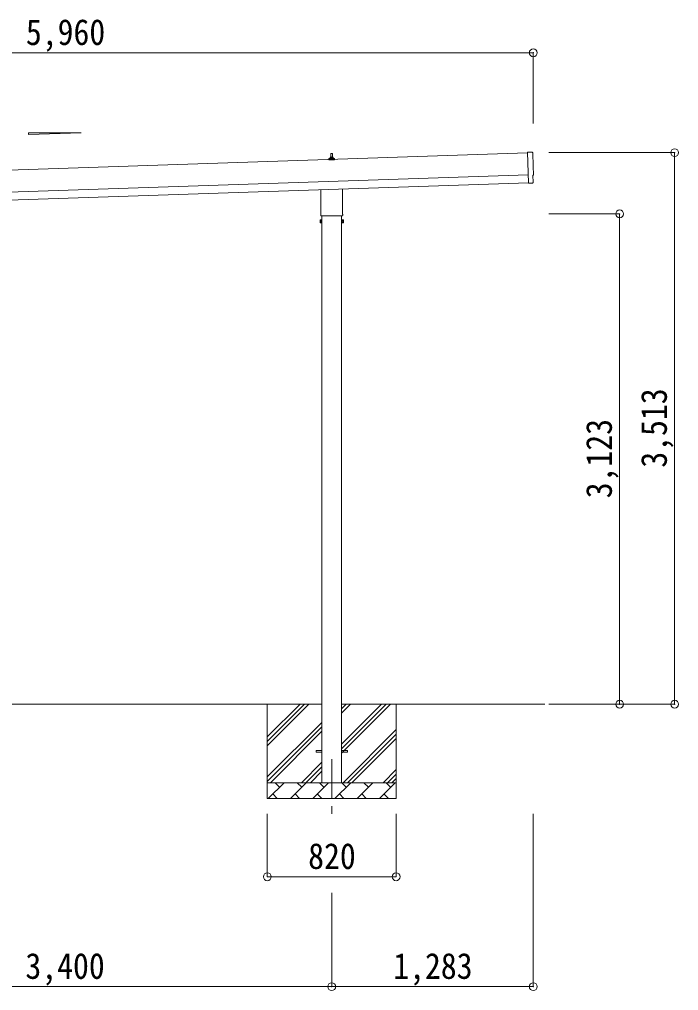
# Model space of a CAD drawing. Units: millimetres at full size, sheet at 1:50. Extents: x -14053 to 14053, y -9700 to 9700.
# Drawn here: x 4162 to 8358, y -6165 to 20 of the extents above; entities that cross this region are included whole.
import ezdxf
from ezdxf.enums import TextEntityAlignment as Align

# ---------------------------------------------------------------- set-up
doc = ezdxf.new("R2010")
doc.units = ezdxf.units.MM
doc.header["$LTSCALE"] = 50
doc.header["$PDMODE"] = 32
doc.header["$PDSIZE"] = 50
doc.linetypes.add('CHAIN1', pattern=[8, 5, -1, 1, -1])
for name, color, linetype, lineweight in [('0-1_Defpoints', 7, 'CHAIN1', 9), ('0-2_TEXT1', 4, 'Continuous', 9), ('0-3_SHAPE', 7, 'Continuous', 9), ('0-7_PARTS2', 7, 'Continuous', 9), ('0-8_TABLE1', 6, 'Continuous', 9)]:
    doc.layers.add(name, color=color, linetype=linetype, lineweight=lineweight)
doc.styles.add('ＭＳ ゴシック', font='')
doc.styles.get('ＭＳ ゴシック').set_extended_font_data('MS Gothic')

msp = doc.modelspace()

# ---------------------------------------------------------------- linework, layer by layer
at = {"layer": '0-1_Defpoints'}
msp.add_line((6150.05, -4691.27), (6150.05, -5040.27), dxfattribs=at)
at = {"layer": '0-2_TEXT1'}
for p, q in [((7395.95, -829.71), (1503.83, -1026.11)), ((6132.19, -865.68), (6167.92, -865.68)), ((6132.57, -865.49), (6139.29, -863.87)), ((6139.67, -863.68), (6160.44, -863.68)), ((6140.05, -862.89), (6140.05, -858.68)), ((6141.05, -858.68), (6159.05, -858.68)), ((6144.05, -858.68), (6144.78, -835.16)), ((6145.78, -834.18), (6154.33, -834.18)), ((6155.33, -835.16), (6156.05, -858.68)), ((6160.05, -862.89), (6160.05, -858.68)), ((6167.54, -865.49), (6160.82, -863.87)), ((7395.78, -824.62), (7402.4, -1023.37)), ((7425.95, -825.2), (7395.78, -824.62)), ((6131.8, -874.18), (6131.8, -866.47)), ((6168.3, -874.18), (6131.8, -874.18)), ((6168.3, -874.18), (6168.3, -866.47)), ((1508.5, -1166.04), (7400.61, -969.63)), ((7430.1, -972.04), (7430.6, -972.02)), ((7431.66, -1019.04), (7430.1, -972.04)), ((1510.16, -1216.01), (7402.28, -1019.6)), ((7420.59, -1021.86), (7402.4, -1023.37)), ((7421.27, -1022.47), (7420.59, -1021.86)), ((7422.02, -1022.72), (7428.93, -1022.12)), ((6081.75, -1218.17), (6081.75, -1063.62)), ((6218.35, -1059.07), (6218.35, -1218.17)), ((6080.05, -1226.94), (6080.05, -1221.44)), ((6217.99, -1230.44), (6082.12, -1230.44)), ((6087.55, -1230.44), (6087.55, -4841.27)), ((6212.55, -4841.27), (6212.55, -1230.44)), ((6220.05, -1221.44), (6220.05, -1226.94)), ((6076.05, -1256.44), (6076.81, -1255.13)), ((6076.05, -1256.44), (6076.05, -1273.44)), ((6076.05, -1273.44), (6076.81, -1274.76)), ((6083.05, -1255.13), (6076.81, -1255.13)), ((6083.05, -1260.03), (6076.81, -1260.03)), ((6083.05, -1269.85), (6076.81, -1269.85)), ((6083.05, -1274.76), (6076.81, -1274.76)), ((6083.05, -1274.76), (6083.05, -1255.13)), ((6083.05, -1255.74), (6085.55, -1255.74)), ((6085.55, -1274.14), (6083.05, -1274.14)), ((6212.55, -1275.44), (6214.55, -1275.44)), ((6217.05, -1255.74), (6214.55, -1255.74)), ((6214.55, -1274.14), (6217.05, -1274.14)), ((6217.05, -1274.76), (6217.05, -1255.13)), ((6217.05, -1255.13), (6223.3, -1255.13)), ((6217.05, -1260.03), (6223.3, -1260.03)), ((6217.05, -1269.85), (6223.3, -1269.85)), ((6217.05, -1274.76), (6223.3, -1274.76)), ((6224.05, -1256.44), (6223.3, -1255.13)), ((6224.05, -1273.44), (6223.3, -1274.76)), ((6224.05, -1256.44), (6224.05, -1273.44)), ((6050.05, -4636.77), (6087.55, -4636.77)), ((6050.05, -4645.77), (6050.05, -4636.77)), ((6212.55, -4636.77), (6250.05, -4636.77)), ((6250.05, -4645.77), (6250.05, -4636.77)), ((6050.05, -4645.77), (6087.55, -4645.77)), ((6212.55, -4645.77), (6250.05, -4645.77))]:
    msp.add_line(p, q, dxfattribs=at)
msp.add_lwpolyline([(6085.55, -1275.44), (6085.55, -1254.44), (6087.55, -1254.44), (6087.55, -1275.44)], close=True, dxfattribs=at)
msp.add_lwpolyline([(6214.55, -1275.44), (6214.55, -1254.44), (6212.55, -1254.44)], dxfattribs=at)
for centre, radius, start, end in [((6132.8, -866.47), 1, 103.62699, 180), ((6139.05, -862.89), 1, 283.62699, 0), ((6144.14, -859.31), 4.13, 90, 171.17633), ((6141.05, -859.68), 1, 90, 180), ((6145.78, -835.18), 1, 90, 178.60509), ((6153.39, -858.68), 4.83, 133.60282, 180), ((6146.72, -858.68), 4.83, 0, 46.39718), ((6154.33, -835.18), 1, 1.39491, 90), ((6155.97, -859.31), 4.13, 8.82367, 90), ((6159.05, -859.68), 1, 0, 90), ((6161.05, -862.89), 1, 180, 256.37301), ((6167.3, -866.47), 1, 0, 76.37301), ((7425.86, -829.7), 4.5, 1.09537, 88.91326), ((7430.45, -967.52), 4.5, 271.90915, 2.73345), ((7421.94, -1021.72), 1, 228.4071, 274.90505), ((6084.05, -1221.44), 4, 125.09963, 180), ((6084.05, -1226.94), 4, 180, 194.47751), ((6084.05, -1226.94), 4, 194.47751, 241.04498), ((6216.05, -1226.94), 4, 298.95502, 345.52249), ((6216.05, -1221.44), 4, 0, 54.90037), ((6216.05, -1226.94), 4, 345.52249, 0), ((6080.4, -1257.58), 4.34, 145.61575, 214.38425), ((6080.4, -1272.3), 4.34, 145.61575, 214.38425), ((6092.3, -1264.94), 16.24, 162.41205, 197.58795), ((6207.81, -1264.94), 16.24, 342.41205, 17.58795), ((6219.71, -1257.58), 4.34, 325.61575, 34.38425), ((6219.71, -1272.3), 4.34, 325.61575, 34.38425)]:
    msp.add_arc(centre, radius, start, end, dxfattribs=at)
for centre, major_axis, ratio, start_param, end_param in [((12192.89, -739.84), (-4760.73, -158.69), 0.99863, 6.2686928, 6.2976566), ((7428.66, -1019.13), (2.25, -2), 0.9974, 5.5252311, 7.0411395)]:
    msp.add_ellipse(centre, major_axis=major_axis, ratio=ratio, start_param=start_param, end_param=end_param, dxfattribs=at)
at = {"layer": '0-3_SHAPE'}
for p, q in [((6087.55, -4341.27), (2812.55, -4341.27)), ((5740.05, -4341.27), (5740.05, -4941.27)), ((5740.05, -4549.76), (5948.54, -4341.27)), ((5740.05, -4578.04), (5976.82, -4341.27)), ((5740.05, -4606.33), (6005.11, -4341.27)), ((7506.91, -4341.27), (6212.55, -4341.27)), ((6212.55, -4370.1), (6241.38, -4341.27)), ((6212.55, -4398.38), (6269.66, -4341.27)), ((6212.55, -4652.94), (6524.22, -4341.27)), ((6212.55, -4596.37), (6467.65, -4341.27)), ((6212.55, -4624.66), (6495.94, -4341.27)), ((6560.05, -4341.27), (6560.05, -4941.27)), ((5740.05, -4804.31), (6087.55, -4456.81)), ((5740.05, -4832.6), (6087.55, -4485.1)), ((5759.66, -4841.27), (6087.55, -4513.38)), ((6222.21, -4841.27), (6560.05, -4503.43)), ((6250.5, -4841.27), (6560.05, -4531.72)), ((6278.78, -4841.27), (6560.05, -4560)), ((5957.65, -4841.27), (6087.55, -4711.37)), ((5985.94, -4841.27), (6087.55, -4739.66)), ((6476.77, -4841.27), (6560.05, -4757.99)), ((6014.22, -4841.27), (6087.55, -4767.94)), ((6505.05, -4841.27), (6560.05, -4786.27)), ((6533.34, -4841.27), (6560.05, -4814.56)), ((5740.05, -4841.27), (6560.05, -4841.27)), ((5746.5, -4941.27), (5846.5, -4841.27)), ((5817.95, -4869.83), (5789.39, -4841.27)), ((5887.92, -4941.27), (5987.92, -4841.27)), ((5959.37, -4869.83), (5930.82, -4841.27)), ((6029.34, -4941.27), (6129.34, -4841.27)), ((6100.79, -4869.83), (6072.24, -4841.27)), ((6170.77, -4941.27), (6270.77, -4841.27)), ((6242.21, -4869.83), (6213.66, -4841.27)), ((6312.19, -4941.27), (6412.19, -4841.27)), ((6383.63, -4869.83), (6355.08, -4841.27)), ((6453.61, -4941.27), (6553.61, -4841.27)), ((6525.05, -4869.83), (6496.5, -4841.27)), ((6560.05, -4941.27), (5740.05, -4941.27)), ((5775.05, -4912.72), (5803.61, -4941.27)), ((5916.48, -4912.72), (5945.03, -4941.27)), ((6057.9, -4912.72), (6086.45, -4941.27)), ((6199.32, -4912.72), (6227.87, -4941.27)), ((6340.74, -4912.72), (6369.29, -4941.27)), ((6482.16, -4912.72), (6510.72, -4941.27))]:
    msp.add_line(p, q, dxfattribs=at)
at = {"layer": '0-7_PARTS2', "color": 4}
for p, q in [((4219.42, -701.09), (4555.42, -701.09)), ((4219.42, -713.5), (4219.42, -701.09)), ((4555.42, -701.09), (4219.42, -713.5))]:
    msp.add_line(p, q, dxfattribs=at)
at = {"layer": '0-8_TABLE1'}
for p, q in [((1473.05, -192.16), (7433.05, -192.16)), ((7433.05, -192.16), (7433.05, -642.16)), ((8333.05, -828.27), (7532.05, -828.27)), ((8333.05, -4341.27), (8333.05, -828.27)), ((7983.05, -1218.27), (7533.05, -1218.27)), ((7983.05, -1218.27), (7983.05, -4341.27)), ((8333.05, -4341.27), (7532.05, -4341.27)), ((5740.05, -5440.27), (5740.05, -5040.27)), ((6560.05, -5440.27), (6560.05, -5040.27)), ((7433.05, -6140.27), (7433.05, -5040.27)), ((5740.05, -5440.27), (6560.05, -5440.27)), ((6150.05, -6140.27), (6150.05, -5542.27)), ((2750.05, -6140.27), (6150.05, -6140.27)), ((6150.05, -6140.27), (7433.05, -6140.27))]:
    msp.add_line(p, q, dxfattribs=at)
for p in [(7433.05, -192.16), (8333.05, -828.27), (7983.05, -1218.27), (7983.05, -4341.27), (8333.05, -4341.27), (5740.05, -5440.27), (6560.05, -5440.27), (6150.05, -6140.27), (7433.05, -6140.27)]:
    msp.add_point(p, dxfattribs=at)

# ---------------------------------------------------------------- texts
at = {"layer": '0-8_TABLE1', "color": 7, "style": 'ＭＳ ゴシック', "width": 0.9}
for s, p in [('5,960', (4203.05, -192.16)), ('820', (6000.05, -5440.27)), ('3,400', (4200.05, -6140.27)), ('1,283', (6541.55, -6140.27))]:
    msp.add_text(s, height=165, dxfattribs=at).set_placement(p, align=Align.BOTTOM_LEFT)
for s, p in [('3,513', (8333.05, -2834.77)), ('3,123', (7983.05, -3029.77))]:
    msp.add_text(s, height=165, rotation=90, dxfattribs=at).set_placement(p, align=Align.BOTTOM_LEFT)

doc.saveas('drawing.dxf')
